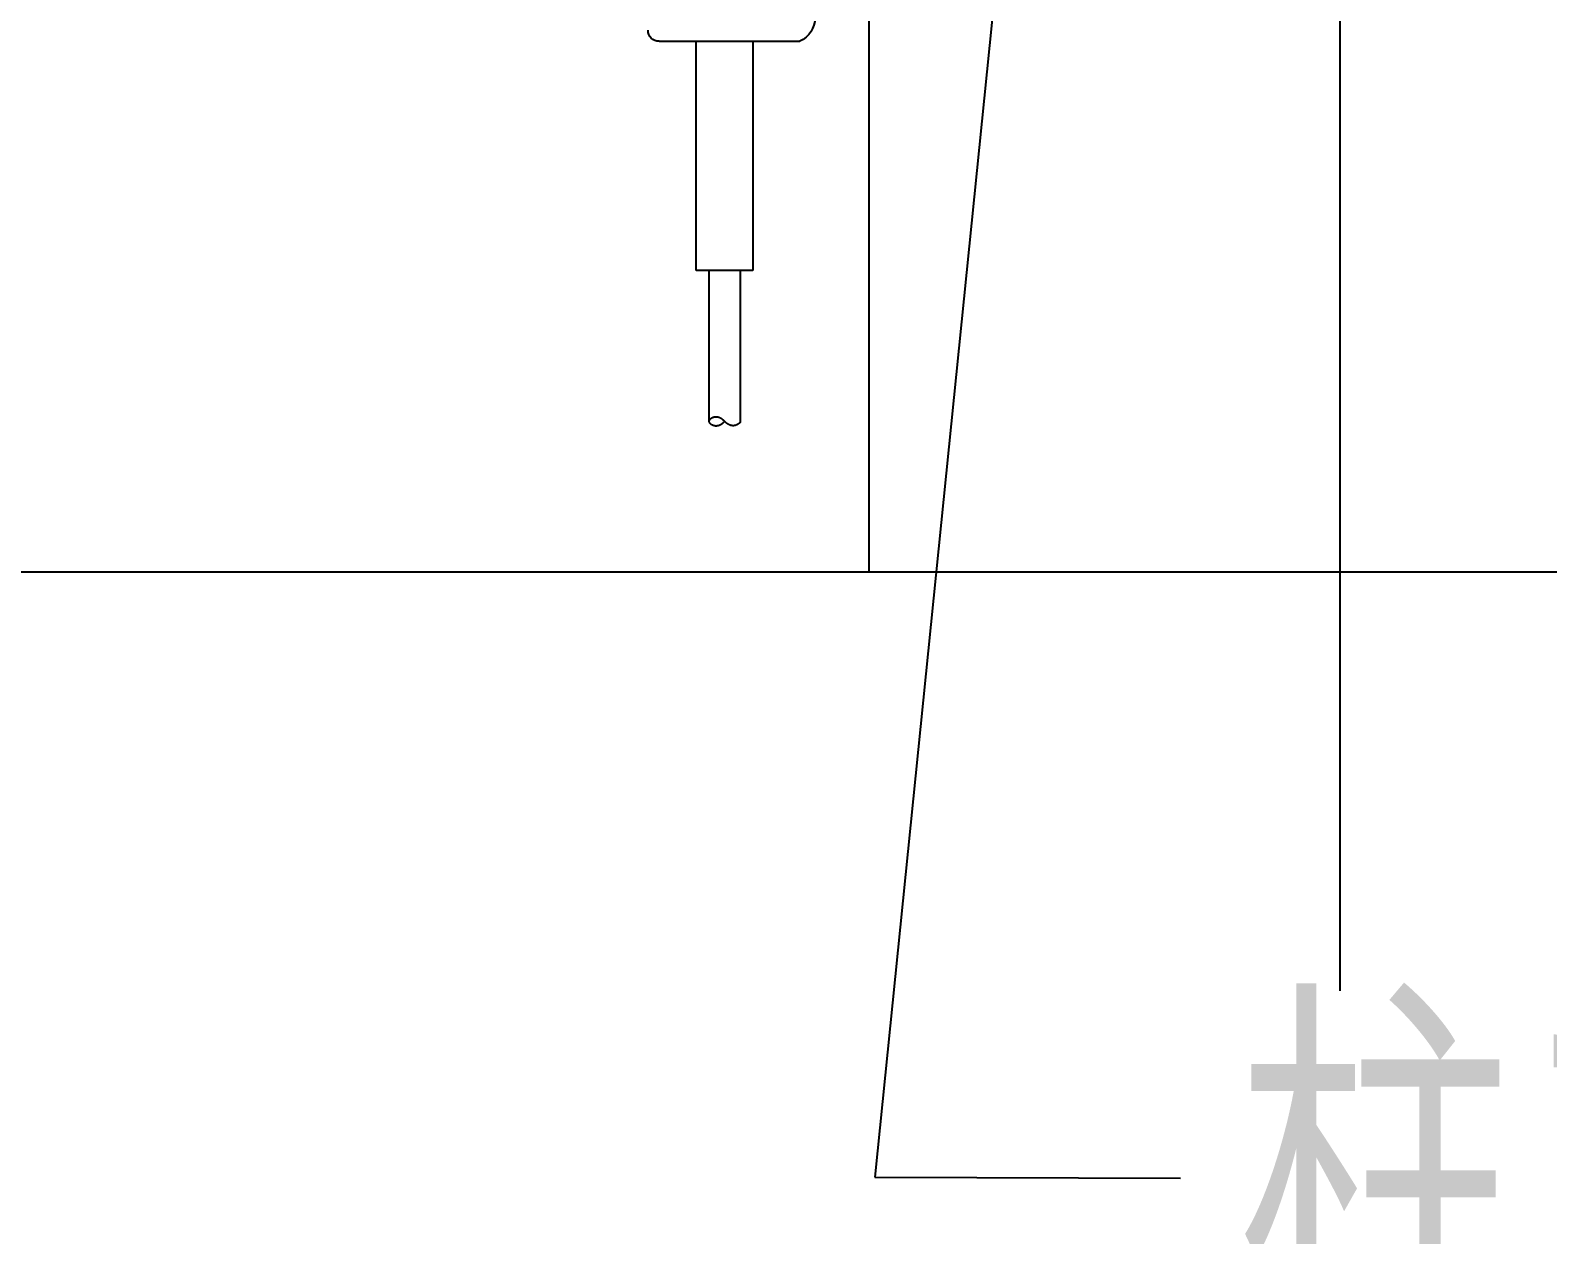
# Model space of a CAD drawing. Extents: x -668440 to 810000, y -1678500 to 210463.
# Drawn here: x -541317 to -536487, y -744069 to -740235 of the extents above; entities that cross this region are included whole.
import ezdxf
from ezdxf.enums import TextEntityAlignment as Align

# ---------------------------------------------------------------- set-up
doc = ezdxf.new("R2010")
doc.units = 0
doc.header["$MEASUREMENT"] = 0
doc.linetypes.add('CENTER', pattern=[2, 1.25, -0.25, 0.25, -0.25])
doc.layers.get('0').update_dxf_attribs({"color": 3, "linetype": 'CONTINUOUS'})
doc.layers.get('Defpoints').update_dxf_attribs({"color": 251, "linetype": 'CONTINUOUS'})
for name, color, linetype in [('standard', 4, 'CENTER'), ('注記', 3, 'CONTINUOUS'), ('詳細', 7, 'CONTINUOUS')]:
    doc.layers.add(name, color=color, linetype=linetype)
doc.styles.add('DRACAD', font='txt', dxfattribs={"width": 0.85, "bigfont": 'extfont2'})

# ---------------------------------------------------------------- blocks, each defined once
blk = doc.blocks.new('TC01')
at = {"layer": '注記', "color": 4, "linetype": 'Continuous'}
for p, q in [((4988.92, 29641.63), (4944.06, 29641.63)), ((4959.06, 29641.63), (4959.06, 29568.63)), ((4977.06, 29568.63), (4977.06, 29641.63)), ((4959.06, 29568.63), (4977.06, 29568.63)), ((4963.06, 29568.63), (4963.06, 29520.63)), ((4973.06, 29568.63), (4973.06, 29520.63)), ((4968.64, 29521.15), (4968.7, 29521.2)), ((4968.7, 29521.2), (4968.77, 29521.25)), ((4968.77, 29521.25), (4968.83, 29521.3)), ((4968.83, 29521.3), (4968.9, 29521.34)), ((4968.9, 29521.34), (4968.96, 29521.39)), ((4968.96, 29521.39), (4969.02, 29521.43)), ((4969.02, 29521.43), (4969.09, 29521.47)), ((4969.09, 29521.47), (4969.15, 29521.51)), ((4969.15, 29521.51), (4969.22, 29521.55)), ((4969.22, 29521.55), (4969.28, 29521.59)), ((4969.28, 29521.59), (4969.34, 29521.62)), ((4969.34, 29521.62), (4969.41, 29521.66)), ((4969.41, 29521.66), (4969.47, 29521.69)), ((4969.47, 29521.69), (4969.53, 29521.72)), ((4969.53, 29521.72), (4969.6, 29521.75)), ((4969.6, 29521.75), (4969.66, 29521.78)), ((4969.66, 29521.78), (4969.72, 29521.8)), ((4969.72, 29521.8), (4969.79, 29521.83)), ((4969.79, 29521.83), (4969.85, 29521.85)), ((4969.85, 29521.85), (4969.91, 29521.87)), ((4969.91, 29521.87), (4969.98, 29521.89)), ((4969.98, 29521.89), (4970.04, 29521.91)), ((4970.04, 29521.91), (4970.1, 29521.93)), ((4970.1, 29521.93), (4970.17, 29521.94)), ((4970.17, 29521.94), (4970.23, 29521.96)), ((4970.23, 29521.96), (4970.29, 29521.97)), ((4970.29, 29521.97), (4970.35, 29521.98)), ((4970.35, 29521.98), (4970.42, 29521.99)), ((4970.42, 29521.99), (4970.48, 29522)), ((4970.48, 29522), (4970.54, 29522)), ((4970.54, 29522), (4970.6, 29522.01)), ((4970.6, 29522.01), (4970.67, 29522.01)), ((4970.67, 29522.01), (4970.73, 29522.01)), ((4970.73, 29522.01), (4970.79, 29522.01)), ((4970.79, 29522.01), (4970.85, 29522.01)), ((4970.85, 29522.01), (4970.92, 29522.01)), ((4970.92, 29522.01), (4970.98, 29522)), ((4970.98, 29522), (4971.04, 29522)), ((4971.04, 29522), (4971.1, 29521.99)), ((4971.1, 29521.99), (4971.16, 29521.98)), ((4971.16, 29521.98), (4971.23, 29521.97)), ((4971.23, 29521.97), (4971.29, 29521.96)), ((4971.29, 29521.96), (4971.35, 29521.95)), ((4971.35, 29521.95), (4971.41, 29521.93)), ((4971.41, 29521.93), (4971.47, 29521.92)), ((4971.47, 29521.92), (4971.53, 29521.9)), ((4971.53, 29521.9), (4971.59, 29521.88)), ((4971.59, 29521.88), (4971.66, 29521.86)), ((4971.66, 29521.86), (4971.72, 29521.83)), ((4971.72, 29521.83), (4971.78, 29521.81)), ((4971.78, 29521.81), (4971.84, 29521.78)), ((4971.84, 29521.78), (4971.9, 29521.76)), ((4971.9, 29521.76), (4971.96, 29521.73)), ((4971.96, 29521.73), (4972.02, 29521.7)), ((4972.02, 29521.7), (4972.08, 29521.67)), ((4972.08, 29521.67), (4972.14, 29521.63)), ((4972.14, 29521.63), (4972.2, 29521.6)), ((4972.2, 29521.6), (4972.26, 29521.57)), ((4972.26, 29521.57), (4972.31, 29521.54)), ((4972.31, 29521.54), (4972.36, 29521.5)), ((4972.36, 29521.5), (4972.41, 29521.47)), ((4972.41, 29521.47), (4972.46, 29521.44)), ((4972.46, 29521.44), (4972.51, 29521.41)), ((4972.51, 29521.41), (4972.55, 29521.37)), ((4972.55, 29521.37), (4972.6, 29521.34)), ((4972.6, 29521.34), (4972.64, 29521.31)), ((4972.64, 29521.31), (4972.68, 29521.28)), ((4972.68, 29521.28), (4972.71, 29521.24)), ((4972.71, 29521.24), (4972.75, 29521.21)), ((4972.75, 29521.21), (4972.78, 29521.18)), ((4963.06, 29520.63), (4963.06, 29520.61)), ((4963.06, 29520.61), (4963.06, 29520.59)), ((4963.06, 29520.59), (4963.06, 29520.58)), ((4963.06, 29520.58), (4963.06, 29520.56)), ((4963.06, 29520.56), (4963.06, 29520.55)), ((4963.06, 29520.55), (4963.07, 29520.53)), ((4963.07, 29520.53), (4963.07, 29520.51)), ((4963.07, 29520.51), (4963.07, 29520.5)), ((4963.07, 29520.5), (4963.08, 29520.48)), ((4963.08, 29520.48), (4963.08, 29520.46)), ((4963.08, 29520.46), (4963.09, 29520.45)), ((4963.09, 29520.45), (4963.09, 29520.43)), ((4963.09, 29520.43), (4963.1, 29520.42)), ((4963.1, 29520.42), (4963.1, 29520.4)), ((4963.1, 29520.4), (4963.11, 29520.38)), ((4963.11, 29520.38), (4963.12, 29520.37)), ((4963.12, 29520.37), (4963.12, 29520.35)), ((4963.12, 29520.35), (4963.13, 29520.33)), ((4963.13, 29520.33), (4963.14, 29520.32)), ((4963.14, 29520.32), (4963.15, 29520.3)), ((4963.15, 29520.3), (4963.16, 29520.29)), ((4963.16, 29520.29), (4963.17, 29520.27)), ((4963.17, 29520.27), (4963.18, 29520.25)), ((4963.18, 29520.25), (4963.19, 29520.24)), ((4963.19, 29520.24), (4963.2, 29520.22)), ((4963.2, 29520.22), (4963.22, 29520.2)), ((4963.22, 29520.2), (4963.23, 29520.19)), ((4963.23, 29520.19), (4963.24, 29520.17)), ((4963.24, 29520.17), (4963.26, 29520.16)), ((4963.26, 29520.16), (4963.27, 29520.14)), ((4963.27, 29520.14), (4963.28, 29520.12)), ((4963.28, 29520.12), (4963.3, 29520.11)), ((4963.3, 29520.11), (4963.31, 29520.09)), ((4963.31, 29520.09), (4963.33, 29520.07)), ((4963.33, 29520.07), (4963.35, 29520.06)), ((4963.35, 29520.06), (4963.36, 29520.04)), ((4963.36, 29520.04), (4963.38, 29520.03)), ((4963.38, 29520.03), (4963.4, 29520.01)), ((4963.4, 29520.01), (4963.42, 29519.99)), ((4963.42, 29519.99), (4963.44, 29519.98)), ((4963.44, 29519.98), (4963.45, 29519.96)), ((4963.45, 29519.96), (4963.47, 29519.94)), ((4963.47, 29519.94), (4963.49, 29519.93)), ((4963.49, 29519.93), (4963.51, 29519.91)), ((4963.51, 29519.91), (4963.54, 29519.9)), ((4963.54, 29519.9), (4963.56, 29519.88)), ((4963.56, 29519.88), (4963.58, 29519.86)), ((4963.58, 29519.86), (4963.6, 29519.85)), ((4963.6, 29519.85), (4963.63, 29519.83)), ((4963.63, 29519.83), (4963.65, 29519.81)), ((4963.65, 29519.81), (4963.67, 29519.8)), ((4963.67, 29519.8), (4963.7, 29519.78)), ((4963.7, 29519.78), (4963.72, 29519.77)), ((4963.72, 29519.77), (4963.75, 29519.75)), ((4963.75, 29519.75), (4963.77, 29519.73)), ((4963.77, 29519.73), (4963.8, 29519.72)), ((4963.8, 29519.72), (4963.83, 29519.7)), ((4963.83, 29519.7), (4963.85, 29519.68)), ((4963.85, 29519.68), (4963.88, 29519.67)), ((4963.88, 29519.67), (4963.91, 29519.65)), ((4963.91, 29519.65), (4963.94, 29519.64)), ((4963.94, 29519.64), (4963.97, 29519.62)), ((4963.97, 29519.62), (4964, 29519.6)), ((4964, 29519.6), (4964.03, 29519.59)), ((4964.03, 29519.59), (4964.09, 29519.55)), ((4964.09, 29519.55), (4964.15, 29519.52)), ((4964.15, 29519.52), (4964.21, 29519.5)), ((4964.21, 29519.5), (4964.27, 29519.47)), ((4964.27, 29519.47), (4964.33, 29519.44)), ((4964.33, 29519.44), (4964.39, 29519.42)), ((4964.39, 29519.42), (4964.45, 29519.4)), ((4964.45, 29519.4), (4964.52, 29519.38)), ((4964.52, 29519.38), (4964.58, 29519.36)), ((4964.58, 29519.36), (4964.64, 29519.34)), ((4964.64, 29519.34), (4964.7, 29519.32)), ((4964.7, 29519.32), (4964.76, 29519.31)), ((4964.76, 29519.31), (4964.82, 29519.29)), ((4964.82, 29519.29), (4964.89, 29519.28)), ((4964.89, 29519.28), (4964.95, 29519.27)), ((4964.95, 29519.27), (4965.01, 29519.26)), ((4965.01, 29519.26), (4965.07, 29519.25)), ((4965.07, 29519.25), (4965.13, 29519.25)), ((4965.13, 29519.25), (4965.2, 29519.24)), ((4965.2, 29519.24), (4965.26, 29519.24)), ((4965.26, 29519.24), (4965.32, 29519.24)), ((4965.32, 29519.24), (4965.38, 29519.24)), ((4965.38, 29519.24), (4965.44, 29519.24)), ((4965.44, 29519.24), (4965.51, 29519.25)), ((4965.51, 29519.25), (4965.57, 29519.25)), ((4965.57, 29519.25), (4965.63, 29519.26)), ((4965.63, 29519.26), (4965.69, 29519.26)), ((4965.69, 29519.26), (4965.76, 29519.27)), ((4965.76, 29519.27), (4965.82, 29519.28)), ((4965.82, 29519.28), (4965.88, 29519.3)), ((4965.88, 29519.3), (4965.95, 29519.31)), ((4965.95, 29519.31), (4966.01, 29519.33)), ((4966.01, 29519.33), (4966.07, 29519.34)), ((4966.07, 29519.34), (4966.14, 29519.36)), ((4966.14, 29519.36), (4966.2, 29519.38)), ((4966.2, 29519.38), (4966.26, 29519.4)), ((4966.26, 29519.4), (4966.32, 29519.43)), ((4966.32, 29519.43), (4966.39, 29519.45)), ((4966.39, 29519.45), (4966.45, 29519.48)), ((4966.45, 29519.48), (4966.51, 29519.51)), ((4966.51, 29519.51), (4966.58, 29519.53)), ((4966.58, 29519.53), (4966.64, 29519.57)), ((4966.64, 29519.57), (4966.71, 29519.6)), ((4966.71, 29519.6), (4966.77, 29519.63)), ((4966.77, 29519.63), (4966.83, 29519.67)), ((4966.83, 29519.67), (4966.9, 29519.7)), ((4966.9, 29519.7), (4966.96, 29519.74)), ((4966.96, 29519.74), (4967.02, 29519.78)), ((4967.02, 29519.78), (4967.09, 29519.82)), ((4967.09, 29519.82), (4967.15, 29519.87)), ((4967.15, 29519.87), (4967.22, 29519.91)), ((4967.22, 29519.91), (4967.28, 29519.96)), ((4967.28, 29519.96), (4967.35, 29520)), ((4967.35, 29520), (4967.41, 29520.05)), ((4967.41, 29520.05), (4967.47, 29520.1)), ((4967.47, 29520.1), (4967.54, 29520.16)), ((4967.54, 29520.16), (4967.6, 29520.21)), ((4967.6, 29520.21), (4967.67, 29520.26)), ((4967.67, 29520.26), (4967.73, 29520.32)), ((4967.73, 29520.32), (4967.8, 29520.38)), ((4967.8, 29520.38), (4967.86, 29520.44)), ((4967.86, 29520.44), (4967.93, 29520.5)), ((4967.93, 29520.5), (4967.99, 29520.56)), ((4967.99, 29520.56), (4968.06, 29520.63)), ((4968.06, 29520.63), (4968.12, 29520.69)), ((4968.12, 29520.56), (4968.06, 29520.63)), ((4968.12, 29520.69), (4968.19, 29520.75)), ((4968.19, 29520.5), (4968.12, 29520.56)), ((4968.19, 29520.75), (4968.25, 29520.81)), ((4968.25, 29520.44), (4968.19, 29520.5)), ((4968.25, 29520.81), (4968.32, 29520.87)), ((4968.32, 29520.38), (4968.25, 29520.44)), ((4968.32, 29520.87), (4968.38, 29520.93)), ((4968.38, 29520.32), (4968.32, 29520.38)), ((4968.38, 29520.93), (4968.45, 29520.99)), ((4968.45, 29520.26), (4968.38, 29520.32)), ((4968.45, 29520.99), (4968.51, 29521.04)), ((4968.51, 29520.21), (4968.45, 29520.26)), ((4968.51, 29521.04), (4968.57, 29521.1)), ((4968.57, 29520.16), (4968.51, 29520.21)), ((4968.57, 29521.1), (4968.64, 29521.15)), ((4968.64, 29520.1), (4968.57, 29520.16)), ((4968.7, 29520.05), (4968.64, 29520.1)), ((4968.77, 29520), (4968.7, 29520.05)), ((4968.83, 29519.96), (4968.77, 29520)), ((4968.9, 29519.91), (4968.83, 29519.96)), ((4968.96, 29519.87), (4968.9, 29519.91)), ((4969.02, 29519.82), (4968.96, 29519.87)), ((4969.09, 29519.78), (4969.02, 29519.82)), ((4969.15, 29519.74), (4969.09, 29519.78)), ((4969.22, 29519.7), (4969.15, 29519.74)), ((4969.28, 29519.67), (4969.22, 29519.7)), ((4969.34, 29519.63), (4969.28, 29519.67)), ((4969.41, 29519.6), (4969.34, 29519.63)), ((4969.47, 29519.57), (4969.41, 29519.6)), ((4969.53, 29519.53), (4969.47, 29519.57)), ((4969.6, 29519.51), (4969.53, 29519.53)), ((4969.66, 29519.48), (4969.6, 29519.51)), ((4969.72, 29519.45), (4969.66, 29519.48)), ((4969.79, 29519.43), (4969.72, 29519.45)), ((4969.85, 29519.4), (4969.79, 29519.43)), ((4969.91, 29519.38), (4969.85, 29519.4)), ((4969.98, 29519.36), (4969.91, 29519.38)), ((4970.04, 29519.34), (4969.98, 29519.36)), ((4970.1, 29519.33), (4970.04, 29519.34)), ((4970.17, 29519.31), (4970.1, 29519.33)), ((4970.23, 29519.3), (4970.17, 29519.31)), ((4970.29, 29519.28), (4970.23, 29519.3)), ((4970.35, 29519.27), (4970.29, 29519.28)), ((4970.42, 29519.26), (4970.35, 29519.27)), ((4970.48, 29519.26), (4970.42, 29519.26)), ((4970.54, 29519.25), (4970.48, 29519.26)), ((4970.6, 29519.25), (4970.54, 29519.25)), ((4970.67, 29519.24), (4970.6, 29519.25)), ((4970.73, 29519.24), (4970.67, 29519.24)), ((4970.79, 29519.24), (4970.73, 29519.24)), ((4970.85, 29519.24), (4970.79, 29519.24)), ((4970.92, 29519.24), (4970.85, 29519.24)), ((4970.98, 29519.25), (4970.92, 29519.24)), ((4971.04, 29519.25), (4970.98, 29519.25)), ((4971.1, 29519.26), (4971.04, 29519.25)), ((4971.16, 29519.27), (4971.1, 29519.26)), ((4971.23, 29519.28), (4971.16, 29519.27)), ((4971.29, 29519.29), (4971.23, 29519.28)), ((4971.35, 29519.31), (4971.29, 29519.29)), ((4971.41, 29519.32), (4971.35, 29519.31)), ((4971.47, 29519.34), (4971.41, 29519.32)), ((4971.53, 29519.36), (4971.47, 29519.34)), ((4971.59, 29519.38), (4971.53, 29519.36)), ((4971.66, 29519.4), (4971.59, 29519.38)), ((4971.72, 29519.42), (4971.66, 29519.4)), ((4971.78, 29519.44), (4971.72, 29519.42)), ((4971.84, 29519.47), (4971.78, 29519.44)), ((4971.9, 29519.5), (4971.84, 29519.47)), ((4971.96, 29519.52), (4971.9, 29519.5)), ((4972.02, 29519.55), (4971.96, 29519.52)), ((4972.08, 29519.59), (4972.02, 29519.55)), ((4972.14, 29519.62), (4972.08, 29519.59)), ((4972.2, 29519.65), (4972.14, 29519.62)), ((4972.26, 29519.68), (4972.2, 29519.65)), ((4972.31, 29519.72), (4972.26, 29519.68)), ((4972.36, 29519.75), (4972.31, 29519.72)), ((4972.41, 29519.78), (4972.36, 29519.75)), ((4972.46, 29519.81), (4972.41, 29519.78)), ((4972.51, 29519.85), (4972.46, 29519.81)), ((4972.55, 29519.88), (4972.51, 29519.85)), ((4972.6, 29519.91), (4972.55, 29519.88)), ((4972.64, 29519.94), (4972.6, 29519.91)), ((4972.68, 29519.98), (4972.64, 29519.94)), ((4972.71, 29520.01), (4972.68, 29519.98)), ((4972.75, 29520.04), (4972.71, 29520.01)), ((4972.78, 29520.07), (4972.75, 29520.04)), ((4972.78, 29521.18), (4972.81, 29521.15)), ((4972.81, 29520.11), (4972.78, 29520.07)), ((4972.81, 29521.15), (4972.84, 29521.11)), ((4972.84, 29520.14), (4972.81, 29520.11)), ((4972.84, 29521.11), (4972.87, 29521.08)), ((4972.87, 29520.17), (4972.84, 29520.14)), ((4972.87, 29521.08), (4972.9, 29521.05)), ((4972.9, 29520.2), (4972.87, 29520.17)), ((4972.9, 29521.05), (4972.92, 29521.02)), ((4972.92, 29520.24), (4972.9, 29520.2)), ((4972.92, 29521.02), (4972.94, 29520.98)), ((4972.94, 29520.27), (4972.92, 29520.24)), ((4972.94, 29520.98), (4972.96, 29520.95)), ((4972.96, 29520.3), (4972.94, 29520.27)), ((4972.96, 29520.95), (4972.98, 29520.92)), ((4972.98, 29520.33), (4972.96, 29520.3)), ((4972.98, 29520.92), (4973, 29520.89)), ((4973, 29520.37), (4972.98, 29520.33)), ((4973, 29520.89), (4973.01, 29520.85)), ((4973.01, 29520.4), (4973, 29520.37)), ((4973.01, 29520.85), (4973.02, 29520.82)), ((4973.02, 29520.43), (4973.01, 29520.4)), ((4973.02, 29520.82), (4973.03, 29520.79)), ((4973.03, 29520.46), (4973.02, 29520.43)), ((4973.03, 29520.79), (4973.04, 29520.76)), ((4973.04, 29520.5), (4973.03, 29520.46)), ((4973.04, 29520.76), (4973.05, 29520.72)), ((4973.05, 29520.53), (4973.04, 29520.5)), ((4973.05, 29520.72), (4973.05, 29520.69)), ((4973.05, 29520.69), (4973.06, 29520.66)), ((4973.06, 29520.59), (4973.05, 29520.56)), ((4973.05, 29520.56), (4973.05, 29520.53)), ((4973.06, 29520.66), (4973.06, 29520.63)), ((4973.06, 29520.63), (4973.06, 29520.59))]:
    blk.add_line(p, q, dxfattribs=at)
for centre, radius, start, end in [((4947.56, 29649.13), 8.28, 115.0169, 244.9831), ((4988.92, 29645.13), 3.5, 270, 0)]:
    blk.add_arc(centre, radius, start, end, dxfattribs=at)
blk = doc.blocks.new('剛接合部C1Y')
for p, q in [((-220866.09839, -378354.7772), (-220932.82849, -379013.39951, -545.26685)), ((-220932.82849, -379013.39951, -545.26685), (-220835.53562, -379013.70516, -545.26685))]:
    blk.add_line(p, q)
at = {"layer": 'Defpoints'}
blk.add_lwpolyline([(-221684.62063, -378820.73644), (-221684.62063, -377020.73644), (-219884.62063, -377020.73644), (-219884.62063, -378820.73644)], close=True, dxfattribs=at)
at = {"layer": 'standard', "linetype": 'CENTER', "ltscale": 600}
blk.add_line((-220784.62063, -378954.06977), (-220784.62063, -377020.73644), dxfattribs=at)
at = {"layer": '詳細'}
blk.add_line((-220934.62063, -378820.73644), (-220934.62063, -377626.73644), dxfattribs=at)
at = {"xscale": -1}
blk.add_blockref('TC01', (-216012.5641, -408293.36301, 520), dxfattribs=at)
at = {"style": 'DRACAD', "width": 0.8}
blk.add_text('柱フランジ補強板', height=100, dxfattribs=at).set_placement((-220817.48058, -379012.05632, -545.26685), align=Align.MIDDLE_LEFT)

msp = doc.modelspace()

# ---------------------------------------------------------------- block references
at = {"xscale": 10, "yscale": 10, "zscale": 10}
msp.add_blockref('剛接合部C1Y', (1670698.7, 3046247.4, 5600), dxfattribs=at)

doc.saveas('drawing.dxf')
